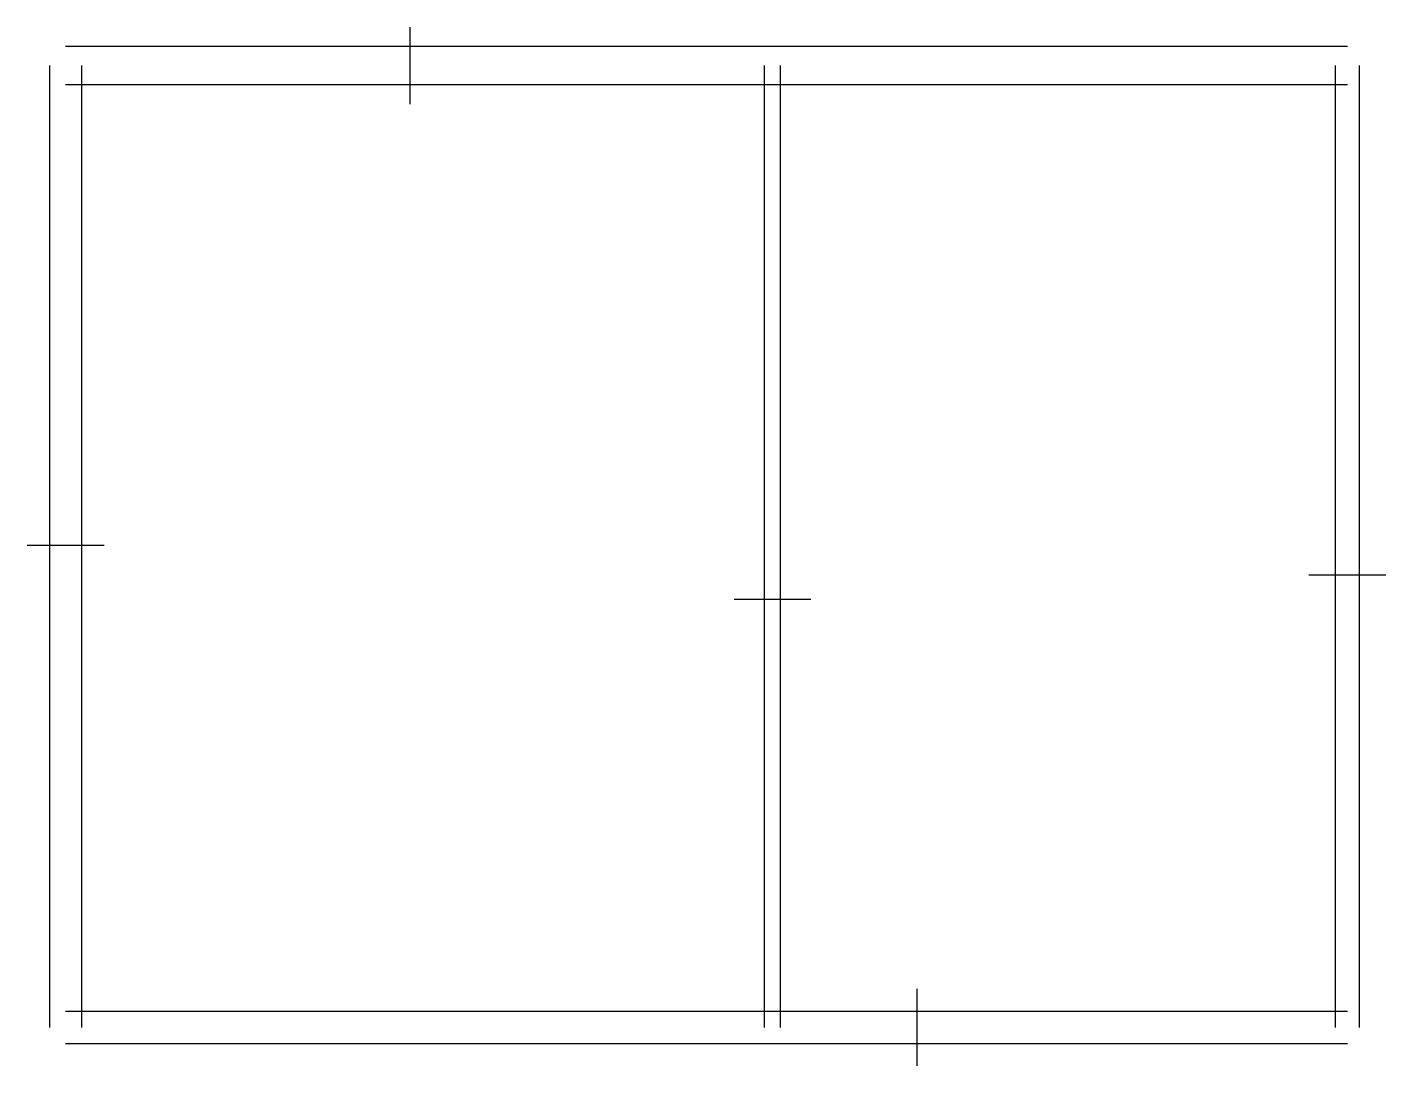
# Model space of a CAD drawing. Header units: millimetres. Extents: x -240 to 8240, y -240 to 6240.
import ezdxf

# ---------------------------------------------------------------- set-up
doc = ezdxf.new("R2010")
doc.units = ezdxf.units.MM
doc.layers.add('OPENING', color=4, linetype='Continuous')
doc.layers.add('WALL', color=7, linetype='Continuous')

msp = doc.modelspace()

# ---------------------------------------------------------------- linework, layer by layer
at = {"layer": 'OPENING'}
for p, q in [((2148.5, 6240), (2148.5, 5760)), ((-240, 3008.1), (240, 3008.1)), ((8240, 2820.2), (7760, 2820.2)), ((4652, 2668.7), (4172, 2668.7)), ((5314.7, -240), (5314.7, 240))]:
    msp.add_line(p, q, dxfattribs=at)
at = {"layer": 'WALL'}
for p, q in [((8000, 6120), (0, 6120)), ((-100, 6000), (-100, 0)), ((100, 6000), (100, 0)), ((4362, 0), (4362, 6000)), ((4462, 0), (4462, 6000)), ((7925, 0), (7925, 6000)), ((8075, 0), (8075, 6000)), ((8000, 5880), (0, 5880)), ((0, 100), (8000, 100)), ((0, -100), (8000, -100))]:
    msp.add_line(p, q, dxfattribs=at)

doc.saveas('drawing.dxf')
